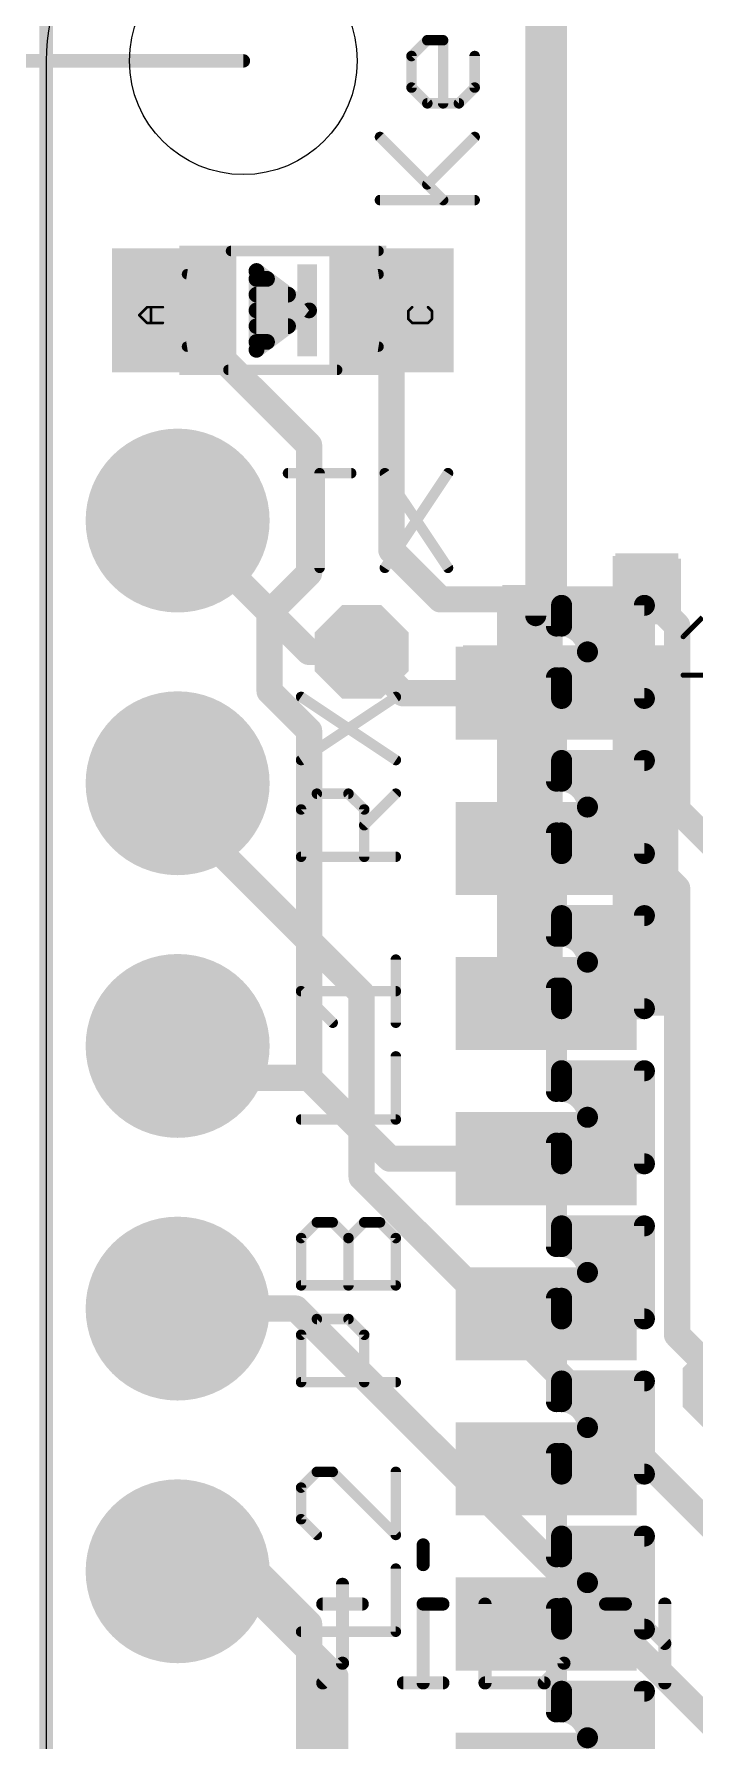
# Model space of a CAD drawing. Extents: x -8.4 to 31.7, y -7.2 to 47.3.
# Drawn here: x -0.12 to 6.27, y 21.22 to 37.72 of the extents above; entities that cross this region are included whole.
import ezdxf

# ---------------------------------------------------------------- set-up
doc = ezdxf.new("R2010")
doc.units = 0
for name, color, linetype in [('1', 12, 'CONTINUOUS'), ('16', 132, 'CONTINUOUS'), ('17', 110, 'CONTINUOUS'), ('18', 110, 'CONTINUOUS'), ('20', 53, 'CONTINUOUS'), ('21', 4, 'CONTINUOUS'), ('22', 6, 'CONTINUOUS'), ('51', 253, 'CONTINUOUS')]:
    doc.layers.add(name, color=color, linetype=linetype)

# ---------------------------------------------------------------- blocks, each defined once
blk = doc.blocks.new('RECT')
blk.add_solid([(-0.5, -0.5), (0.5, -0.5), (-0.5, 0.5), (0.5, 0.5)])
blk = doc.blocks.new('ROUNDP')
at = {"const_width": 0.5}
blk.add_lwpolyline([(0, -0.25, 1), (0, 0.25, 1), (0, -0.25)], format="xyb", dxfattribs=at)
blk = doc.blocks.new('OCTAGONV')
at = {"const_width": 0.5}
blk.add_lwpolyline([(-0.25, -0.1036), (-0.25, 0.1036), (-0.1036, 0.25), (0.1036, 0.25), (0.25, 0.1036), (0.25, -0.1036), (0.1036, -0.25), (-0.1036, -0.25), (-0.25, -0.1036), (-0.25, 0.1036)], dxfattribs=at)

msp = doc.modelspace()

# ---------------------------------------------------------------- linework, layer by layer
at = {"layer": '1', "const_width": 0.254}
for points in [[(1.236, 35.052), (2.54, 33.748)], [(3.336, 32.732), (3.336, 35.052)], [(2.54, 33.748), (2.54, 32.512)], [(3.81, 32.258), (3.336, 32.732)], [(2.54, 32.512), (2.159, 32.131)], [(5.842, 32.258), (3.81, 32.258)], [(6.096, 32.004), (5.842, 32.258)], [(2.159, 32.131), (2.159, 31.369)], [(6.096, 30.226), (6.096, 32.004)], [(3.048, 31.75), (3.448, 31.35)], [(2.159, 31.369), (2.54, 30.988)], [(4.83, 31.35), (3.448, 31.35)], [(2.54, 30.988), (2.54, 27.631)], [(6.604, 29.718), (6.096, 30.226)], [(4.83, 29.85), (5.71, 29.85)], [(5.71, 29.85), (6.096, 29.464)], [(6.096, 29.464), (6.096, 25.146)], [(1.27, 27.94), (1.579, 27.631)], [(1.579, 27.631), (2.54, 27.631)], [(2.54, 27.631), (3.321, 26.85)], [(3.321, 26.85), (4.83, 26.85)], [(6.096, 25.146), (6.604, 24.638)], [(1.27, 22.86), (2.032, 22.86)], [(2.032, 22.86), (2.54, 22.352)], [(2.54, 22.352), (2.54, 20.828)]]:
    msp.add_lwpolyline(points, dxfattribs=at)
at = {"layer": '1', "const_width": 0.127}
for points in [[(1.2809, 35.0969, 1), (1.1911, 35.0071)], [(3.3995, 35.052, 1), (3.2725, 35.052)], [(2.6035, 33.748, 1), (2.4765, 33.748)], [(2.4951, 33.7031, 1), (2.5849, 33.7929)], [(3.3809, 32.7769, 1), (3.2911, 32.6871)], [(3.2725, 32.732, 1), (3.3995, 32.732)], [(2.4765, 32.512, 1), (2.6035, 32.512)], [(2.5849, 32.4671, 1), (2.4951, 32.5569)], [(3.81, 32.3215, 1), (3.81, 32.1945)], [(3.7651, 32.2131, 1), (3.8549, 32.3029)], [(5.8869, 32.3029, 1), (5.7971, 32.2131)], [(5.842, 32.1945, 1), (5.842, 32.3215)], [(2.2225, 32.131, 1), (2.0955, 32.131)], [(2.1141, 32.1759, 1), (2.2039, 32.0861)], [(6.1595, 32.004, 1), (6.0325, 32.004)], [(6.0511, 31.9591, 1), (6.1409, 32.0489)], [(3.0929, 31.7949, 1), (3.0031, 31.7051)], [(2.2039, 31.4139, 1), (2.1141, 31.3241)], [(2.0955, 31.369, 1), (2.2225, 31.369)], [(3.448, 31.4135, 1), (3.448, 31.2865)], [(3.4031, 31.3051, 1), (3.4929, 31.3949)], [(4.83, 31.2865, 1), (4.83, 31.4135)], [(2.6035, 30.988, 1), (2.4765, 30.988)], [(2.4951, 30.9431, 1), (2.5849, 31.0329)], [(6.1409, 30.2709, 1), (6.0511, 30.1811)], [(6.0325, 30.226, 1), (6.1595, 30.226)], [(4.83, 29.9135, 1), (4.83, 29.7865)], [(5.7549, 29.8949, 1), (5.6651, 29.8051)], [(5.71, 29.7865, 1), (5.71, 29.9135)], [(6.1595, 29.464, 1), (6.0325, 29.464)], [(6.0511, 29.4191, 1), (6.1409, 29.5089)], [(1.3149, 27.9849, 1), (1.2251, 27.8951)], [(1.579, 27.6945, 1), (1.579, 27.5675)], [(1.5341, 27.5861, 1), (1.6239, 27.6759)], [(2.5849, 27.6759, 1), (2.4951, 27.5861)], [(2.54, 27.5675, 1), (2.54, 27.6945)], [(2.4765, 27.631, 1), (2.6035, 27.631)], [(3.321, 26.9135, 1), (3.321, 26.7865)], [(3.2761, 26.8051, 1), (3.3659, 26.8949)], [(4.83, 26.7865, 1), (4.83, 26.9135)], [(6.1409, 25.1909, 1), (6.0511, 25.1011)], [(6.0325, 25.146, 1), (6.1595, 25.146)], [(1.27, 22.9235, 1), (1.27, 22.7965)], [(2.0769, 22.9049, 1), (1.9871, 22.8151)], [(2.032, 22.7965, 1), (2.032, 22.9235)], [(2.6035, 22.352, 1), (2.4765, 22.352)], [(2.4951, 22.3071, 1), (2.5849, 22.3969)]]:
    msp.add_lwpolyline(points, format="xyb", dxfattribs=at)
at = {"layer": '16', "const_width": 0.254}
for points in [[(1.27, 33.02), (2.54, 31.75)], [(2.54, 31.75), (3.048, 31.75)], [(1.27, 30.226), (1.27, 30.48)], [(3.048, 28.448), (1.27, 30.226)], [(3.048, 26.67), (3.048, 28.448)], [(12.446, 17.272), (3.048, 26.67)], [(2.413, 25.4), (1.27, 25.4)], [(11.938, 15.875), (2.413, 25.4)], [(1.778, 22.86), (1.27, 22.86)], [(2.794, 21.844), (1.778, 22.86)], [(2.794, 18.288), (2.794, 21.844)]]:
    msp.add_lwpolyline(points, dxfattribs=at)
at = {"layer": '16', "const_width": 0.127}
for points in [[(1.3149, 33.0649, 1), (1.2251, 32.9751)], [(2.54, 31.8135, 1), (2.54, 31.6865)], [(2.4951, 31.7051, 1), (2.5849, 31.7949)], [(3.048, 31.6865, 1), (3.048, 31.8135)], [(1.3335, 30.48, 1), (1.2065, 30.48)], [(1.3149, 30.2709, 1), (1.2251, 30.1811)], [(1.2065, 30.226, 1), (1.3335, 30.226)], [(3.1115, 28.448, 1), (2.9845, 28.448)], [(3.0031, 28.4031, 1), (3.0929, 28.4929)], [(3.0929, 26.7149, 1), (3.0031, 26.6251)], [(2.9845, 26.67, 1), (3.1115, 26.67)], [(1.27, 25.4635, 1), (1.27, 25.3365)], [(2.4579, 25.4449, 1), (2.3681, 25.3551)], [(2.413, 25.3365, 1), (2.413, 25.4635)], [(1.27, 22.9235, 1), (1.27, 22.7965)], [(1.8229, 22.9049, 1), (1.7331, 22.8151)], [(1.778, 22.7965, 1), (1.778, 22.9235)], [(2.8575, 21.844, 1), (2.7305, 21.844)], [(2.7491, 21.7991, 1), (2.8389, 21.8889)]]:
    msp.add_lwpolyline(points, format="xyb", dxfattribs=at)
at = {"layer": '20'}
msp.add_line((0, 37.465), (0, 1.905), dxfattribs=at)
msp.add_circle((1.905, 37.465), 1.1, dxfattribs=at)
msp.add_arc((1.905, 37.465), 1.905, 90, 180, dxfattribs=at)
at = {"layer": '21'}
for points, const_width in [([(4.73, 32.1), (4.73, 39.4)], 0.2032), ([(3.5301, 37.5119), (3.6826, 37.6644)], 0.1016), ([(3.6826, 37.6644), (3.8351, 37.6644)], 0.1016), ([(3.8351, 37.6644), (3.8351, 37.0543)], 0.1016), ([(3.5301, 37.2068), (3.5301, 37.5119)], 0.1016), ([(4.1402, 37.5119), (4.1402, 37.2068)], 0.1016), ([(3.6826, 37.0543), (3.5301, 37.2068)], 0.1016), ([(4.1402, 37.2068), (3.9877, 37.0543)], 0.1016), ([(3.9877, 37.0543), (3.6826, 37.0543)], 0.1016), ([(3.8351, 36.1188), (3.225, 36.7289)], 0.1016), ([(3.6826, 36.2713), (4.1402, 36.7289)], 0.1016), ([(3.225, 36.1188), (4.1402, 36.1188)], 0.1016), ([(2.54, 35.052), (2.032, 35.433)], 0.1524), ([(2.032, 35.433), (2.032, 34.671)], 0.1524), ([(2.032, 35.3568), (2.1336, 35.3568)], 0.1524), ([(2.032, 35.2044), (2.3368, 35.2044)], 0.1524), ([(2.032, 34.671), (2.54, 35.052)], 0.1524), ([(2.032, 35.052), (2.54, 35.052)], 0.1524), ([(2.032, 34.8996), (2.3368, 34.8996)], 0.1524), ([(2.032, 34.7472), (2.1336, 34.7472)], 0.1524), ([(2.3368, 33.478), (2.9469, 33.478)], 0.1016), ([(2.6419, 32.5628), (2.6419, 33.478)], 0.1016), ([(3.2723, 33.478), (3.8824, 32.5628)], 0.1016), ([(3.8824, 33.478), (3.2723, 32.5628)], 0.1016), ([(2.463, 30.7043), (3.3782, 31.3144)], 0.1016), ([(2.463, 31.3144), (3.3782, 30.7043)], 0.1016), ([(2.463, 30.2264), (2.6156, 30.3789)], 0.1016), ([(2.6156, 30.3789), (2.9206, 30.3789)], 0.1016), ([(2.9206, 30.3789), (3.0731, 30.2264)], 0.1016), ([(3.0731, 30.0739), (3.3782, 30.3789)], 0.1016), ([(2.463, 29.7688), (2.463, 30.2264)], 0.1016), ([(3.0731, 30.2264), (3.0731, 29.7688)], 0.1016), ([(3.3782, 29.7688), (2.463, 29.7688)], 0.1016), ([(3.3782, 28.1643), (3.3782, 28.7744)], 0.1016), ([(2.7681, 28.1643), (2.463, 28.4694)], 0.1016), ([(2.463, 28.4694), (3.3782, 28.4694)], 0.1016), ([(3.3782, 27.2288), (3.3782, 27.8389)], 0.1016), ([(2.463, 27.2288), (3.3782, 27.2288)], 0.1016), ([(2.463, 26.0819), (2.6156, 26.2344)], 0.1016), ([(2.6156, 26.2344), (2.7681, 26.2344)], 0.1016), ([(2.7681, 26.2344), (2.9206, 26.0819)], 0.1016), ([(2.9206, 26.0819), (3.0731, 26.2344)], 0.1016), ([(3.0731, 26.2344), (3.2257, 26.2344)], 0.1016), ([(3.2257, 26.2344), (3.3782, 26.0819)], 0.1016), ([(2.463, 25.6243), (2.463, 26.0819)], 0.1016), ([(2.9206, 25.6243), (2.9206, 26.0819)], 0.1016), ([(3.3782, 26.0819), (3.3782, 25.6243)], 0.1016), ([(3.3782, 25.6243), (2.463, 25.6243)], 0.1016), ([(2.463, 25.1464), (2.6156, 25.2989)], 0.1016), ([(2.6156, 25.2989), (2.9206, 25.2989)], 0.1016), ([(2.9206, 25.2989), (3.0731, 25.1464)], 0.1016), ([(2.463, 24.6888), (2.463, 25.1464)], 0.1016), ([(3.0731, 25.1464), (3.0731, 24.6888)], 0.1016), ([(3.3782, 24.6888), (2.463, 24.6888)], 0.1016), ([(2.6156, 23.8214), (2.463, 23.6689)], 0.1016), ([(2.7681, 23.8214), (2.6156, 23.8214)], 0.1016), ([(3.3782, 23.2113), (2.7681, 23.8214)], 0.1016), ([(3.3782, 23.8214), (3.3782, 23.2113)], 0.1016), ([(2.463, 23.6689), (2.463, 23.3638)], 0.1016), ([(2.463, 23.3638), (2.6156, 23.2113)], 0.1016), ([(3.3782, 22.2758), (3.3782, 22.8859)], 0.1016), ([(2.463, 22.2758), (3.3782, 22.2758)], 0.1016)]:
    msp.add_lwpolyline(points, dxfattribs=dict(at, const_width=const_width))
for points, const_width in [([(3.6826, 37.6898, 1), (3.6826, 37.639)], 0.0508), ([(3.7006, 37.6465, 1), (3.6646, 37.6824)], 0.0508), ([(3.8605, 37.6644, 1), (3.8097, 37.6644)], 0.0508), ([(3.8351, 37.639, 1), (3.8351, 37.6898)], 0.0508), ([(3.5121, 37.5299, 1), (3.548, 37.4939)], 0.0508), ([(3.5555, 37.5119, 1), (3.5047, 37.5119)], 0.0508), ([(4.1656, 37.5119, 1), (4.1148, 37.5119)], 0.0508), ([(3.548, 37.2248, 1), (3.5121, 37.1889)], 0.0508), ([(3.5047, 37.2068, 1), (3.5555, 37.2068)], 0.0508), ([(4.1148, 37.2068, 1), (4.1656, 37.2068)], 0.0508), ([(4.1582, 37.1889, 1), (4.1222, 37.2248)], 0.0508), ([(3.6826, 37.0797, 1), (3.6826, 37.0289)], 0.0508), ([(3.6646, 37.0364, 1), (3.7006, 37.0723)], 0.0508), ([(3.8097, 37.0543, 1), (3.8605, 37.0543)], 0.0508), ([(3.9697, 37.0723, 1), (4.0056, 37.0364)], 0.0508), ([(3.9877, 37.0289, 1), (3.9877, 37.0797)], 0.0508), ([(3.243, 36.7469, 1), (3.2071, 36.711)], 0.0508), ([(4.1582, 36.711, 1), (4.1222, 36.7469)], 0.0508), ([(3.6646, 36.2893, 1), (3.7006, 36.2534)], 0.0508), ([(3.225, 36.1442, 1), (3.225, 36.0934)], 0.0508), ([(3.8172, 36.1008, 1), (3.8531, 36.1368)], 0.0508), ([(4.1402, 36.0934, 1), (4.1402, 36.1442)], 0.0508), ([(2.0549, 35.4635, 1), (2.0091, 35.4025)], 0.0762), ([(2.0701, 35.433, 1), (1.9939, 35.433)], 0.0762), ([(2.032, 35.3949, 1), (2.032, 35.3187)], 0.0762), ([(2.1336, 35.3187, 1), (2.1336, 35.3949)], 0.0762), ([(2.032, 35.2425, 1), (2.032, 35.1663)], 0.0762), ([(2.3368, 35.1663, 1), (2.3368, 35.2425)], 0.0762), ([(2.032, 35.0901, 1), (2.032, 35.0139)], 0.0762), ([(2.5629, 35.0215, 1), (2.5171, 35.0825)], 0.0762), ([(2.5171, 35.0215, 1), (2.5629, 35.0825)], 0.0762), ([(2.54, 35.0139, 1), (2.54, 35.0901)], 0.0762), ([(2.032, 34.9377, 1), (2.032, 34.8615)], 0.0762), ([(2.032, 34.7853, 1), (2.032, 34.7091)], 0.0762), ([(2.1336, 34.7091, 1), (2.1336, 34.7853)], 0.0762), ([(2.3368, 34.8615, 1), (2.3368, 34.9377)], 0.0762), ([(2.0091, 34.7015, 1), (2.0549, 34.6405)], 0.0762), ([(1.9939, 34.671, 1), (2.0701, 34.671)], 0.0762), ([(2.3368, 33.5034, 1), (2.3368, 33.4526)], 0.0508), ([(2.6673, 33.478, 1), (2.6165, 33.478)], 0.0508), ([(2.9469, 33.4526, 1), (2.9469, 33.5034)], 0.0508), ([(3.2935, 33.4921, 1), (3.2512, 33.4639)], 0.0508), ([(3.9036, 33.4639, 1), (3.8613, 33.4921)], 0.0508), ([(2.6165, 32.5628, 1), (2.6673, 32.5628)], 0.0508), ([(3.2512, 32.5769, 1), (3.2935, 32.5487)], 0.0508), ([(3.8613, 32.5487, 1), (3.9036, 32.5769)], 0.0508), ([(4.6792, 32.1, 1), (4.7808, 32.1)], 0.1016), ([(2.4771, 31.3356, 1), (2.4489, 31.2933)], 0.0508), ([(3.3923, 31.2933, 1), (3.3641, 31.3356)], 0.0508), ([(2.4489, 30.7255, 1), (2.4771, 30.6832)], 0.0508), ([(3.3641, 30.6832, 1), (3.3923, 30.7255)], 0.0508), ([(2.6156, 30.4043, 1), (2.6156, 30.3535)], 0.0508), ([(2.6335, 30.361, 1), (2.5976, 30.3969)], 0.0508), ([(2.9386, 30.3969, 1), (2.9026, 30.361)], 0.0508), ([(2.9206, 30.3535, 1), (2.9206, 30.4043)], 0.0508), ([(3.3962, 30.361, 1), (3.3602, 30.3969)], 0.0508), ([(2.4884, 30.2264, 1), (2.4376, 30.2264)], 0.0508), ([(2.4451, 30.2444, 1), (2.481, 30.2084)], 0.0508), ([(3.0985, 30.2264, 1), (3.0477, 30.2264)], 0.0508), ([(3.0552, 30.2084, 1), (3.0911, 30.2444)], 0.0508), ([(3.0552, 30.0918, 1), (3.0911, 30.0559)], 0.0508), ([(2.463, 29.7942, 1), (2.463, 29.7434)], 0.0508), ([(2.4376, 29.7688, 1), (2.4884, 29.7688)], 0.0508), ([(3.0477, 29.7688, 1), (3.0985, 29.7688)], 0.0508), ([(3.3782, 29.7434, 1), (3.3782, 29.7942)], 0.0508), ([(3.4036, 28.7744, 1), (3.3528, 28.7744)], 0.0508), ([(2.463, 28.4948, 1), (2.463, 28.444)], 0.0508), ([(2.481, 28.4873, 1), (2.4451, 28.4514)], 0.0508), ([(3.3782, 28.444, 1), (3.3782, 28.4948)], 0.0508), ([(2.7501, 28.1464, 1), (2.786, 28.1823)], 0.0508), ([(3.3528, 28.1643, 1), (3.4036, 28.1643)], 0.0508), ([(3.4036, 27.8389, 1), (3.3528, 27.8389)], 0.0508), ([(2.463, 27.2542, 1), (2.463, 27.2034)], 0.0508), ([(3.3528, 27.2288, 1), (3.4036, 27.2288)], 0.0508), ([(3.3782, 27.2034, 1), (3.3782, 27.2542)], 0.0508), ([(2.6156, 26.2598, 1), (2.6156, 26.209)], 0.0508), ([(2.6335, 26.2165, 1), (2.5976, 26.2524)], 0.0508), ([(2.786, 26.2524, 1), (2.7501, 26.2165)], 0.0508), ([(2.7681, 26.209, 1), (2.7681, 26.2598)], 0.0508), ([(3.0731, 26.2598, 1), (3.0731, 26.209)], 0.0508), ([(3.0911, 26.2165, 1), (3.0552, 26.2524)], 0.0508), ([(3.2436, 26.2524, 1), (3.2077, 26.2165)], 0.0508), ([(3.2257, 26.209, 1), (3.2257, 26.2598)], 0.0508), ([(2.4884, 26.0819, 1), (2.4376, 26.0819)], 0.0508), ([(2.4451, 26.0999, 1), (2.481, 26.0639)], 0.0508), ([(2.9026, 26.0999, 1), (2.9386, 26.0639)], 0.0508), ([(2.946, 26.0819, 1), (2.8952, 26.0819)], 0.0508), ([(2.9026, 26.0639, 1), (2.9386, 26.0999)], 0.0508), ([(3.4036, 26.0819, 1), (3.3528, 26.0819)], 0.0508), ([(3.3602, 26.0639, 1), (3.3962, 26.0999)], 0.0508), ([(2.463, 25.6497, 1), (2.463, 25.5989)], 0.0508), ([(2.4376, 25.6243, 1), (2.4884, 25.6243)], 0.0508), ([(2.8952, 25.6243, 1), (2.946, 25.6243)], 0.0508), ([(3.3528, 25.6243, 1), (3.4036, 25.6243)], 0.0508), ([(3.3782, 25.5989, 1), (3.3782, 25.6497)], 0.0508), ([(2.6156, 25.3243, 1), (2.6156, 25.2735)], 0.0508), ([(2.6335, 25.281, 1), (2.5976, 25.3169)], 0.0508), ([(2.9386, 25.3169, 1), (2.9026, 25.281)], 0.0508), ([(2.9206, 25.2735, 1), (2.9206, 25.3243)], 0.0508), ([(2.4884, 25.1464, 1), (2.4376, 25.1464)], 0.0508), ([(2.4451, 25.1644, 1), (2.481, 25.1284)], 0.0508), ([(3.0985, 25.1464, 1), (3.0477, 25.1464)], 0.0508), ([(3.0552, 25.1284, 1), (3.0911, 25.1644)], 0.0508), ([(2.463, 24.7142, 1), (2.463, 24.6634)], 0.0508), ([(2.4376, 24.6888, 1), (2.4884, 24.6888)], 0.0508), ([(3.0477, 24.6888, 1), (3.0985, 24.6888)], 0.0508), ([(3.3782, 24.6634, 1), (3.3782, 24.7142)], 0.0508), ([(2.6156, 23.8468, 1), (2.6156, 23.796)], 0.0508), ([(2.6335, 23.8035, 1), (2.5976, 23.8394)], 0.0508), ([(2.786, 23.8394, 1), (2.7501, 23.8035)], 0.0508), ([(2.7681, 23.796, 1), (2.7681, 23.8468)], 0.0508), ([(3.4036, 23.8214, 1), (3.3528, 23.8214)], 0.0508), ([(2.4884, 23.6689, 1), (2.4376, 23.6689)], 0.0508), ([(2.4451, 23.6869, 1), (2.481, 23.6509)], 0.0508), ([(2.4376, 23.3638, 1), (2.4884, 23.3638)], 0.0508), ([(2.481, 23.3818, 1), (2.4451, 23.3459)], 0.0508), ([(2.5976, 23.1934, 1), (2.6335, 23.2293)], 0.0508), ([(3.3528, 23.2113, 1), (3.4036, 23.2113)], 0.0508), ([(3.3602, 23.1934, 1), (3.3962, 23.2293)], 0.0508), ([(3.4036, 22.8859, 1), (3.3528, 22.8859)], 0.0508), ([(2.463, 22.3012, 1), (2.463, 22.2504)], 0.0508), ([(3.3528, 22.2758, 1), (3.4036, 22.2758)], 0.0508), ([(3.3782, 22.2504, 1), (3.3782, 22.3012)], 0.0508)]:
    msp.add_lwpolyline(points, format="xyb", dxfattribs=dict(at, const_width=const_width))
at = {"layer": '22', "const_width": 0.0635}
for points in [[(3.6744, 23.1151, 1), (3.6109, 23.1151)], [(3.6109, 22.9245, 1), (3.6744, 22.9245)], [(2.8948, 22.7338, 1), (2.8313, 22.7338)], [(2.6724, 22.5749, 1), (2.6724, 22.5114)], [(3.0537, 22.5114, 1), (3.0537, 22.5749)], [(3.6744, 22.5432, 1), (3.6109, 22.5432)], [(3.6427, 22.5749, 1), (3.6427, 22.5114)], [(3.8333, 22.5114, 1), (3.8333, 22.5749)], [(4.2718, 22.5432, 1), (4.2083, 22.5432)], [(5.0345, 22.5432, 1), (4.971, 22.5432)], [(5.4053, 22.5749, 1), (5.4053, 22.5114)], [(5.6184, 22.5656, 1), (5.5735, 22.5207)], [(5.5959, 22.5114, 1), (5.5959, 22.5749)], [(6.009, 22.5432, 1), (5.9455, 22.5432)], [(5.9548, 22.1394, 1), (5.9997, 22.1843)], [(2.8313, 21.9712, 1), (2.8948, 21.9712)], [(2.8855, 21.9487, 1), (2.8406, 21.9936)], [(4.971, 21.9712, 1), (5.0345, 21.9712)], [(5.0252, 21.9487, 1), (4.9803, 21.9936)], [(2.65, 21.803, 1), (2.6949, 21.758)], [(3.452, 21.8122, 1), (3.452, 21.7488)], [(3.6109, 21.7805, 1), (3.6744, 21.7805)], [(3.8333, 21.7488, 1), (3.8333, 21.8122)], [(4.2401, 21.8122, 1), (4.2401, 21.7488)], [(4.2083, 21.7805, 1), (4.2718, 21.7805)], [(4.7896, 21.803, 1), (4.8345, 21.758)], [(4.8121, 21.7488, 1), (4.8121, 21.8122)], [(5.9455, 21.7805, 1), (6.009, 21.7805)]]:
    msp.add_lwpolyline(points, format="xyb", dxfattribs=at)
at = {"layer": '22', "const_width": 0.127}
for points in [[(3.6427, 23.1151), (3.6427, 22.9245)], [(2.8631, 22.7338), (2.8631, 21.9712)], [(3.0537, 22.5432), (2.6724, 22.5432)], [(3.8333, 22.5432), (3.6427, 22.5432)], [(3.6427, 22.5432), (3.6427, 21.7805)], [(4.2401, 21.7805), (4.2401, 22.5432)], [(5.0027, 22.5432), (5.0027, 21.9712)], [(5.5959, 22.5432), (5.4053, 22.5432)], [(5.9772, 22.1618), (5.5959, 22.5432)], [(5.9772, 21.7805), (5.9772, 22.5432)], [(2.8631, 21.9712), (2.6724, 21.7805)], [(5.0027, 21.9712), (4.8121, 21.7805)], [(3.8333, 21.7805), (3.452, 21.7805)], [(4.8121, 21.7805), (4.2401, 21.7805)]]:
    msp.add_lwpolyline(points, dxfattribs=at)
at = {"layer": '51'}
for points, const_width in [([(0, 1.905), (0, 44.749)], 0.13), ([(4.93, 32), (4.93, 38.85)], 0.2032), ([(1.905, 37.465), (-5.887, 37.465)], 0.13), ([(1.786, 35.627), (3.211, 35.627)], 0.1016), ([(0.8985, 35.0071), (0.9748, 35.0834)], 0.0254), ([(0.9748, 34.9308), (0.8985, 35.0071)], 0.0254), ([(0.9748, 35.0834), (1.1273, 35.0834)], 0.0254), ([(1.0129, 34.9308), (1.0129, 35.0834)], 0.0254), ([(3.5366, 35.0834), (3.4985, 35.0452)], 0.0254), ([(3.4985, 35.0452), (3.4985, 34.969)], 0.0254), ([(3.7273, 35.0452), (3.6892, 35.0834)], 0.0254), ([(3.7273, 34.969), (3.7273, 35.0452)], 0.0254), ([(1.1273, 34.9308), (0.9748, 34.9308)], 0.0254), ([(3.4985, 34.969), (3.5366, 34.9308)], 0.0254), ([(3.5366, 34.9308), (3.6892, 34.9308)], 0.0254), ([(3.6892, 34.9308), (3.7273, 34.969)], 0.0254), ([(2.811, 34.477), (1.761, 34.477)], 0.1016), ([(5.78, 32.2), (4.98, 32.2)], 0.2032), ([(4.98, 32.2), (4.98, 32)], 0.2032), ([(5.78, 31.3), (5.78, 32.2)], 0.2032), ([(6.1554, 31.8983), (6.3418, 32.0847)], 0.0508), ([(4.93, 31.5), (4.93, 30.5)], 0.2032), ([(4.98, 31.5), (4.98, 31.3)], 0.2032), ([(6.1554, 31.5254), (6.5282, 31.5254)], 0.0508), ([(4.98, 31.3), (5.78, 31.3)], 0.2032), ([(5.78, 30.7), (4.98, 30.7)], 0.2032), ([(4.98, 30.7), (4.98, 30.5)], 0.2032), ([(5.78, 29.8), (5.78, 30.7)], 0.2032), ([(4.93, 30), (4.93, 29)], 0.2032), ([(4.98, 30), (4.98, 29.8)], 0.2032), ([(4.98, 29.8), (5.78, 29.8)], 0.2032), ([(5.78, 29.2), (4.98, 29.2)], 0.2032), ([(4.98, 29.2), (4.98, 29)], 0.2032), ([(5.78, 28.3), (5.78, 29.2)], 0.2032), ([(4.93, 28.5), (4.93, 27.5)], 0.2032), ([(4.98, 28.5), (4.98, 28.3)], 0.2032), ([(4.98, 28.3), (5.78, 28.3)], 0.2032), ([(5.78, 27.7), (4.98, 27.7)], 0.2032), ([(4.98, 27.7), (4.98, 27.5)], 0.2032), ([(5.78, 26.8), (5.78, 27.7)], 0.2032), ([(4.93, 27), (4.93, 26)], 0.2032), ([(4.98, 27), (4.98, 26.8)], 0.2032), ([(4.98, 26.8), (5.78, 26.8)], 0.2032), ([(5.78, 26.2), (4.98, 26.2)], 0.2032), ([(4.98, 26.2), (4.98, 26)], 0.2032), ([(5.78, 25.3), (5.78, 26.2)], 0.2032), ([(4.93, 25.5), (4.93, 24.5)], 0.2032), ([(4.98, 25.5), (4.98, 25.3)], 0.2032), ([(4.98, 25.3), (5.78, 25.3)], 0.2032), ([(5.78, 24.7), (4.98, 24.7)], 0.2032), ([(4.98, 24.7), (4.98, 24.5)], 0.2032), ([(5.78, 23.8), (5.78, 24.7)], 0.2032), ([(4.93, 24), (4.93, 23)], 0.2032), ([(4.98, 24), (4.98, 23.8)], 0.2032), ([(4.98, 23.8), (5.78, 23.8)], 0.2032), ([(5.78, 23.2), (4.98, 23.2)], 0.2032), ([(4.98, 23.2), (4.98, 23)], 0.2032), ([(5.78, 22.3), (5.78, 23.2)], 0.2032), ([(4.93, 22.5), (4.93, 21.5)], 0.2032), ([(4.98, 22.5), (4.98, 22.3)], 0.2032), ([(4.98, 22.3), (5.78, 22.3)], 0.2032), ([(5.78, 21.7), (4.98, 21.7)], 0.2032), ([(4.98, 21.7), (4.98, 21.5)], 0.2032), ([(5.78, 20.8), (5.78, 21.7)], 0.2032)]:
    msp.add_lwpolyline(points, dxfattribs=dict(at, const_width=const_width))
for points, const_width in [([(1.905, 37.4325, 1), (1.905, 37.4975)], 0.065), ([(1.786, 35.6524, 1), (1.786, 35.6016)], 0.0508), ([(3.211, 35.6016, 1), (3.211, 35.6524)], 0.0508), ([(3.136, 35.399, 1), (3.136, 35.605, 1), (3.136, 35.399)], 0.0762), ([(1.361, 34.702, 0.8571), (1.361, 35.402)], 0.1016), ([(1.3649, 35.4271, 1), (1.3571, 35.3769)], 0.0508), ([(3.211, 35.402, 0.8571), (3.211, 34.702)], 0.1016), ([(3.2149, 35.3769, 1), (3.2071, 35.4271)], 0.0508), ([(0.903, 35.0116, 1), (0.894, 35.0026)], 0.0127), ([(0.894, 35.0116, 1), (0.903, 35.0026)], 0.0127), ([(0.9748, 35.0897, 1), (0.9748, 35.077)], 0.0127), ([(0.9793, 35.0789, 1), (0.9703, 35.0878)], 0.0127), ([(1.0193, 35.0834, 1), (1.0066, 35.0834)], 0.0127), ([(1.1273, 35.077, 1), (1.1273, 35.0897)], 0.0127), ([(3.5049, 35.0452, 1), (3.4922, 35.0452)], 0.0127), ([(3.494, 35.0497, 1), (3.503, 35.0407)], 0.0127), ([(3.5411, 35.0789, 1), (3.5321, 35.0878)], 0.0127), ([(3.6937, 35.0878, 1), (3.6847, 35.0789)], 0.0127), ([(3.7336, 35.0452, 1), (3.721, 35.0452)], 0.0127), ([(3.7228, 35.0407, 1), (3.7318, 35.0497)], 0.0127), ([(0.9748, 34.9372, 1), (0.9748, 34.9245)], 0.0127), ([(0.9703, 34.9263, 1), (0.9793, 34.9353)], 0.0127), ([(1.0066, 34.9308, 1), (1.0193, 34.9308)], 0.0127), ([(1.1273, 34.9245, 1), (1.1273, 34.9372)], 0.0127), ([(3.503, 34.9734, 1), (3.494, 34.9645)], 0.0127), ([(3.4922, 34.969, 1), (3.5049, 34.969)], 0.0127), ([(3.5366, 34.9372, 1), (3.5366, 34.9245)], 0.0127), ([(3.5321, 34.9263, 1), (3.5411, 34.9353)], 0.0127), ([(3.6847, 34.9353, 1), (3.6937, 34.9263)], 0.0127), ([(3.6892, 34.9245, 1), (3.6892, 34.9372)], 0.0127), ([(3.721, 34.969, 1), (3.7336, 34.969)], 0.0127), ([(3.7318, 34.9645, 1), (3.7228, 34.9734)], 0.0127), ([(1.3571, 34.7271, 1), (1.3649, 34.6769)], 0.0508), ([(3.2071, 34.6769, 1), (3.2149, 34.7271)], 0.0508), ([(1.761, 34.5024, 1), (1.761, 34.4516)], 0.0508), ([(2.811, 34.4516, 1), (2.811, 34.5024)], 0.0508), ([(4.98, 32.2508, 1), (4.98, 32.1492)], 0.1016), ([(5.0308, 32.2, 1), (4.9292, 32.2)], 0.1016), ([(5.8308, 32.2, 1), (5.7292, 32.2)], 0.1016), ([(5.78, 32.1492, 1), (5.78, 32.2508)], 0.1016), ([(4.8792, 32, 1), (4.9808, 32)], 0.1016), ([(5.23, 31.75, 0.4142), (4.98, 32)], 0.2032), ([(4.98, 32.0508, 1), (4.98, 31.9492)], 0.1016), ([(4.9292, 32, 1), (5.0308, 32)], 0.1016), ([(4.98, 31.5, 0.4142), (5.23, 31.75)], 0.2032), ([(5.2808, 31.75, 1), (5.1792, 31.75)], 0.1016), ([(6.1464, 31.9072, 1), (6.1644, 31.8893)], 0.0254), ([(5.1792, 31.75, 1), (5.2808, 31.75)], 0.1016), ([(4.9808, 31.5, 1), (4.8792, 31.5)], 0.1016), ([(4.98, 31.5508, 1), (4.98, 31.4492)], 0.1016), ([(5.0308, 31.5, 1), (4.9292, 31.5)], 0.1016), ([(6.1554, 31.5381, 1), (6.1554, 31.5127)], 0.0254), ([(4.98, 31.3508, 1), (4.98, 31.2492)], 0.1016), ([(5.78, 31.2492, 1), (5.78, 31.3508)], 0.1016), ([(4.9292, 31.3, 1), (5.0308, 31.3)], 0.1016), ([(5.7292, 31.3, 1), (5.8308, 31.3)], 0.1016), ([(4.98, 30.7508, 1), (4.98, 30.6492)], 0.1016), ([(5.0308, 30.7, 1), (4.9292, 30.7)], 0.1016), ([(5.8308, 30.7, 1), (5.7292, 30.7)], 0.1016), ([(5.78, 30.6492, 1), (5.78, 30.7508)], 0.1016), ([(4.8792, 30.5, 1), (4.9808, 30.5)], 0.1016), ([(5.23, 30.25, 0.4142), (4.98, 30.5)], 0.2032), ([(4.98, 30.5508, 1), (4.98, 30.4492)], 0.1016), ([(4.9292, 30.5, 1), (5.0308, 30.5)], 0.1016), ([(4.98, 30, 0.4142), (5.23, 30.25)], 0.2032), ([(5.2808, 30.25, 1), (5.1792, 30.25)], 0.1016), ([(5.1792, 30.25, 1), (5.2808, 30.25)], 0.1016), ([(4.9808, 30, 1), (4.8792, 30)], 0.1016), ([(4.98, 30.0508, 1), (4.98, 29.9492)], 0.1016), ([(5.0308, 30, 1), (4.9292, 30)], 0.1016), ([(4.98, 29.8508, 1), (4.98, 29.7492)], 0.1016), ([(5.78, 29.7492, 1), (5.78, 29.8508)], 0.1016), ([(4.9292, 29.8, 1), (5.0308, 29.8)], 0.1016), ([(5.7292, 29.8, 1), (5.8308, 29.8)], 0.1016), ([(4.98, 29.2508, 1), (4.98, 29.1492)], 0.1016), ([(5.0308, 29.2, 1), (4.9292, 29.2)], 0.1016), ([(5.8308, 29.2, 1), (5.7292, 29.2)], 0.1016), ([(5.78, 29.1492, 1), (5.78, 29.2508)], 0.1016), ([(4.8792, 29, 1), (4.9808, 29)], 0.1016), ([(5.23, 28.75, 0.4142), (4.98, 29)], 0.2032), ([(4.98, 29.0508, 1), (4.98, 28.9492)], 0.1016), ([(4.9292, 29, 1), (5.0308, 29)], 0.1016), ([(4.98, 28.5, 0.4142), (5.23, 28.75)], 0.2032), ([(5.2808, 28.75, 1), (5.1792, 28.75)], 0.1016), ([(5.1792, 28.75, 1), (5.2808, 28.75)], 0.1016), ([(4.9808, 28.5, 1), (4.8792, 28.5)], 0.1016), ([(4.98, 28.5508, 1), (4.98, 28.4492)], 0.1016), ([(5.0308, 28.5, 1), (4.9292, 28.5)], 0.1016), ([(4.98, 28.3508, 1), (4.98, 28.2492)], 0.1016), ([(5.78, 28.2492, 1), (5.78, 28.3508)], 0.1016), ([(4.9292, 28.3, 1), (5.0308, 28.3)], 0.1016), ([(5.7292, 28.3, 1), (5.8308, 28.3)], 0.1016), ([(4.98, 27.7508, 1), (4.98, 27.6492)], 0.1016), ([(5.0308, 27.7, 1), (4.9292, 27.7)], 0.1016), ([(5.8308, 27.7, 1), (5.7292, 27.7)], 0.1016), ([(5.78, 27.6492, 1), (5.78, 27.7508)], 0.1016), ([(5.23, 27.25, 0.4142), (4.98, 27.5)], 0.2032), ([(4.98, 27.5508, 1), (4.98, 27.4492)], 0.1016), ([(4.8792, 27.5, 1), (4.9808, 27.5)], 0.1016), ([(4.9292, 27.5, 1), (5.0308, 27.5)], 0.1016), ([(4.98, 27, 0.4142), (5.23, 27.25)], 0.2032), ([(5.2808, 27.25, 1), (5.1792, 27.25)], 0.1016), ([(5.1792, 27.25, 1), (5.2808, 27.25)], 0.1016), ([(4.9808, 27, 1), (4.8792, 27)], 0.1016), ([(4.98, 27.0508, 1), (4.98, 26.9492)], 0.1016), ([(5.0308, 27, 1), (4.9292, 27)], 0.1016), ([(4.98, 26.8508, 1), (4.98, 26.7492)], 0.1016), ([(5.78, 26.7492, 1), (5.78, 26.8508)], 0.1016), ([(4.9292, 26.8, 1), (5.0308, 26.8)], 0.1016), ([(5.7292, 26.8, 1), (5.8308, 26.8)], 0.1016), ([(4.98, 26.2508, 1), (4.98, 26.1492)], 0.1016), ([(5.0308, 26.2, 1), (4.9292, 26.2)], 0.1016), ([(5.8308, 26.2, 1), (5.7292, 26.2)], 0.1016), ([(5.78, 26.1492, 1), (5.78, 26.2508)], 0.1016), ([(5.23, 25.75, 0.4142), (4.98, 26)], 0.2032), ([(4.98, 26.0508, 1), (4.98, 25.9492)], 0.1016), ([(4.8792, 26, 1), (4.9808, 26)], 0.1016), ([(4.9292, 26, 1), (5.0308, 26)], 0.1016), ([(4.98, 25.5, 0.4142), (5.23, 25.75)], 0.2032), ([(5.2808, 25.75, 1), (5.1792, 25.75)], 0.1016), ([(5.1792, 25.75, 1), (5.2808, 25.75)], 0.1016), ([(4.9808, 25.5, 1), (4.8792, 25.5)], 0.1016), ([(4.98, 25.5508, 1), (4.98, 25.4492)], 0.1016), ([(5.0308, 25.5, 1), (4.9292, 25.5)], 0.1016), ([(4.98, 25.3508, 1), (4.98, 25.2492)], 0.1016), ([(4.9292, 25.3, 1), (5.0308, 25.3)], 0.1016), ([(5.7292, 25.3, 1), (5.8308, 25.3)], 0.1016), ([(5.78, 25.2492, 1), (5.78, 25.3508)], 0.1016), ([(4.98, 24.7508, 1), (4.98, 24.6492)], 0.1016), ([(5.0308, 24.7, 1), (4.9292, 24.7)], 0.1016), ([(5.8308, 24.7, 1), (5.7292, 24.7)], 0.1016), ([(5.78, 24.6492, 1), (5.78, 24.7508)], 0.1016), ([(5.23, 24.25, 0.4142), (4.98, 24.5)], 0.2032), ([(4.98, 24.5508, 1), (4.98, 24.4492)], 0.1016), ([(4.8792, 24.5, 1), (4.9808, 24.5)], 0.1016), ([(4.9292, 24.5, 1), (5.0308, 24.5)], 0.1016), ([(4.98, 24, 0.4142), (5.23, 24.25)], 0.2032), ([(5.2808, 24.25, 1), (5.1792, 24.25)], 0.1016), ([(5.1792, 24.25, 1), (5.2808, 24.25)], 0.1016), ([(4.9808, 24, 1), (4.8792, 24)], 0.1016), ([(4.98, 24.0508, 1), (4.98, 23.9492)], 0.1016), ([(5.0308, 24, 1), (4.9292, 24)], 0.1016), ([(4.98, 23.8508, 1), (4.98, 23.7492)], 0.1016), ([(4.9292, 23.8, 1), (5.0308, 23.8)], 0.1016), ([(5.7292, 23.8, 1), (5.8308, 23.8)], 0.1016), ([(5.78, 23.7492, 1), (5.78, 23.8508)], 0.1016), ([(4.98, 23.2508, 1), (4.98, 23.1492)], 0.1016), ([(5.0308, 23.2, 1), (4.9292, 23.2)], 0.1016), ([(5.8308, 23.2, 1), (5.7292, 23.2)], 0.1016), ([(5.78, 23.1492, 1), (5.78, 23.2508)], 0.1016), ([(4.8792, 23, 1), (4.9808, 23)], 0.1016), ([(5.23, 22.75, 0.4142), (4.98, 23)], 0.2032), ([(4.98, 23.0508, 1), (4.98, 22.9492)], 0.1016), ([(4.9292, 23, 1), (5.0308, 23)], 0.1016), ([(4.98, 22.5, 0.4142), (5.23, 22.75)], 0.2032), ([(5.2808, 22.75, 1), (5.1792, 22.75)], 0.1016), ([(5.1792, 22.75, 1), (5.2808, 22.75)], 0.1016), ([(4.9808, 22.5, 1), (4.8792, 22.5)], 0.1016), ([(4.98, 22.5508, 1), (4.98, 22.4492)], 0.1016), ([(5.0308, 22.5, 1), (4.9292, 22.5)], 0.1016), ([(4.98, 22.3508, 1), (4.98, 22.2492)], 0.1016), ([(4.9292, 22.3, 1), (5.0308, 22.3)], 0.1016), ([(5.7292, 22.3, 1), (5.8308, 22.3)], 0.1016), ([(5.78, 22.2492, 1), (5.78, 22.3508)], 0.1016), ([(4.98, 21.7508, 1), (4.98, 21.6492)], 0.1016), ([(5.0308, 21.7, 1), (4.9292, 21.7)], 0.1016), ([(5.8308, 21.7, 1), (5.7292, 21.7)], 0.1016), ([(5.78, 21.6492, 1), (5.78, 21.7508)], 0.1016), ([(4.8792, 21.5, 1), (4.9808, 21.5)], 0.1016), ([(5.23, 21.25, 0.4142), (4.98, 21.5)], 0.2032), ([(4.98, 21.5508, 1), (4.98, 21.4492)], 0.1016), ([(4.9292, 21.5, 1), (5.0308, 21.5)], 0.1016), ([(4.98, 21, 0.4142), (5.23, 21.25)], 0.2032), ([(5.2808, 21.25, 1), (5.1792, 21.25)], 0.1016), ([(5.1792, 21.25, 1), (5.2808, 21.25)], 0.1016)]:
    msp.add_lwpolyline(points, format="xyb", dxfattribs=dict(at, const_width=const_width))

# ---------------------------------------------------------------- block references
at = {"layer": '1', "xscale": 1.2, "yscale": 1.2, "rotation": 270}
for p in [(1.236, 35.052), (3.336, 35.052)]:
    msp.add_blockref('RECT', p, dxfattribs=at)
at = {"layer": '1', "xscale": 1.75, "yscale": 0.9}
for p in [(4.83, 31.35), (4.83, 29.85), (4.83, 28.35), (4.83, 26.85), (4.83, 25.35), (4.83, 23.85), (4.83, 22.35), (4.83, 20.85)]:
    msp.add_blockref('RECT', p, dxfattribs=at)
at = {"layer": '17', "xscale": 1.778, "yscale": 1.778}
for p in [(1.27, 33.02), (1.27, 33.02), (1.27, 30.48), (1.27, 30.48), (1.27, 27.94), (1.27, 27.94), (1.27, 25.4), (1.27, 25.4), (1.27, 22.86), (1.27, 22.86)]:
    msp.add_blockref('ROUNDP', p, dxfattribs=at)
at = {"layer": '18', "xscale": 0.9064, "yscale": 0.9064}
for p in [(3.048, 31.75), (3.048, 31.75), (6.604, 24.638), (6.604, 24.638)]:
    msp.add_blockref('OCTAGONV', p, dxfattribs=at)
at = {"layer": '21', "xscale": 0.889, "yscale": 0.1905, "rotation": 270}
msp.add_blockref('RECT', (2.5217, 35.052), dxfattribs=at)
at = {"layer": '22', "yscale": 0.0254, "rotation": 180}
for p, xscale in [((5.7912, 32.6644), 0.635), ((5.8039, 32.6898), 0.6096), ((5.8039, 32.639), 0.6604), ((5.8039, 32.6136), 0.6604), ((5.8039, 32.5882), 0.6604), ((5.8039, 32.5628), 0.6604), ((5.8039, 32.5374), 0.6604), ((5.8039, 32.512), 0.6604), ((4.6736, 32.3342), 0.635), ((4.6863, 32.3596), 0.6096), ((4.6736, 32.385), 0.5334), ((5.8039, 32.4866), 0.6604), ((5.8039, 32.4612), 0.6604), ((5.8039, 32.4358), 0.6604), ((5.8039, 32.4104), 0.6604), ((5.8039, 32.385), 0.6604), ((5.8039, 32.3596), 0.6604), ((5.8039, 32.3342), 0.6604), ((4.6736, 32.3088), 0.635), ((4.6736, 32.2834), 0.635), ((4.6736, 32.258), 0.635), ((4.6736, 32.2326), 0.635), ((4.6736, 32.2072), 0.635), ((4.6736, 32.1818), 0.635), ((5.8039, 32.3088), 0.6604), ((5.8039, 32.2834), 0.6604), ((5.8039, 32.258), 0.6604), ((5.8039, 32.2326), 0.6604), ((5.8039, 32.2072), 0.6604), ((5.8039, 32.1818), 0.6604), ((4.6736, 32.1564), 0.635), ((4.6736, 32.131), 0.635), ((4.6736, 32.1056), 0.635), ((4.6736, 32.0802), 0.635), ((4.6736, 32.0548), 0.635), ((4.6736, 32.0294), 0.635), ((4.6736, 32.004), 0.635), ((5.8039, 32.1564), 0.6604), ((5.8039, 32.131), 0.6604), ((5.8039, 32.1056), 0.6604), ((5.8039, 32.0802), 0.6604), ((5.7912, 32.0548), 0.635), ((5.7912, 32.0294), 0.635), ((4.6736, 31.9786), 0.635), ((4.6736, 31.9532), 0.635), ((4.6736, 31.9278), 0.635), ((4.6736, 31.9024), 0.635), ((4.6736, 31.877), 0.635), ((4.6736, 31.8516), 0.635), ((4.6101, 31.75), 1.2192), ((4.6101, 31.7246), 1.2192), ((4.6101, 31.6992), 1.2192), ((4.6101, 31.6738), 1.2192), ((4.6101, 31.8008), 1.1684), ((4.6228, 31.7754), 1.1938), ((4.6736, 31.8262), 0.635), ((5.7912, 31.7754), 0.635), ((5.7912, 31.75), 0.635), ((5.7912, 31.7246), 0.635), ((5.7912, 31.6992), 0.635), ((5.7912, 31.6738), 0.635), ((5.7912, 31.8008), 0.5842), ((4.6101, 31.6484), 1.2192), ((4.6101, 31.623), 1.2192), ((4.6101, 31.5976), 1.2192), ((4.6101, 31.5722), 1.2192), ((4.6101, 31.5468), 1.2192), ((4.6101, 31.5214), 1.2192), ((5.7912, 31.6484), 0.635), ((5.7912, 31.623), 0.635), ((5.7912, 31.5976), 0.635), ((5.7912, 31.5722), 0.635), ((5.7912, 31.5468), 0.635), ((5.7912, 31.5214), 0.635), ((4.6101, 31.496), 1.2192), ((4.6101, 31.4706), 1.2192), ((4.6101, 31.4452), 1.2192), ((4.6101, 31.4198), 1.2192), ((4.6101, 31.3944), 1.2192), ((4.6101, 31.369), 1.2192), ((4.6101, 31.3436), 1.2192), ((5.7912, 31.496), 0.635), ((5.7912, 31.4706), 0.635), ((5.7912, 31.4452), 0.635), ((5.7912, 31.4198), 0.635), ((5.7912, 31.3944), 0.635), ((5.7912, 31.369), 0.635), ((5.7912, 31.3436), 0.635), ((4.6101, 31.3182), 1.2192), ((4.6101, 31.2928), 1.2192), ((4.6228, 31.2674), 1.1938), ((4.6228, 31.242), 1.1938), ((4.6736, 31.2166), 0.635), ((4.6736, 31.1912), 0.635), ((5.7912, 31.3182), 0.635), ((5.7912, 31.2928), 0.635), ((5.7912, 31.2674), 0.635), ((5.7912, 31.242), 0.635), ((5.7912, 31.2166), 0.635), ((5.7912, 31.1912), 0.635), ((4.6736, 31.1658), 0.635), ((4.6736, 31.1404), 0.635), ((4.6736, 31.115), 0.635), ((4.6736, 31.0896), 0.635), ((4.6736, 31.0642), 0.635), ((4.6736, 31.0388), 0.635), ((5.7912, 31.1658), 0.635), ((5.7912, 31.1404), 0.635), ((5.7912, 31.115), 0.635), ((5.7912, 31.0896), 0.635), ((5.7912, 31.0642), 0.635), ((5.7912, 31.0388), 0.635), ((4.6736, 31.0134), 0.635), ((4.6736, 30.988), 0.635), ((4.6736, 30.9626), 0.635), ((4.6736, 30.9372), 0.635), ((4.6736, 30.9118), 0.635), ((4.6736, 30.8864), 0.635), ((4.6736, 30.861), 0.635), ((5.7912, 31.0134), 0.635), ((5.7912, 30.988), 0.635), ((5.7912, 30.9626), 0.635), ((5.7912, 30.9372), 0.635), ((5.7912, 30.9118), 0.635), ((5.7912, 30.8864), 0.635), ((5.7912, 30.861), 0.635), ((4.6736, 30.8356), 0.635), ((4.6736, 30.8102), 0.635), ((4.6736, 30.7848), 0.635), ((4.6736, 30.7594), 0.635), ((4.6736, 30.734), 0.635), ((4.6736, 30.7086), 0.635), ((5.7912, 30.8356), 0.635), ((5.7912, 30.8102), 0.635), ((5.7912, 30.7848), 0.635), ((5.7912, 30.7594), 0.635), ((5.7912, 30.734), 0.635), ((5.7912, 30.7086), 0.635), ((4.6736, 30.6832), 0.635), ((4.6736, 30.6578), 0.635), ((4.6736, 30.6324), 0.635), ((4.6736, 30.607), 0.635), ((4.6736, 30.5816), 0.635), ((4.6736, 30.5562), 0.635), ((4.6736, 30.5308), 0.635), ((5.7912, 30.6832), 0.635), ((5.7912, 30.6578), 0.635), ((5.7912, 30.6324), 0.635), ((5.7912, 30.607), 0.635), ((5.7912, 30.5816), 0.635), ((5.7912, 30.5562), 0.635), ((5.7912, 30.5308), 0.635), ((4.6736, 30.5054), 0.635), ((4.6736, 30.48), 0.635), ((4.6736, 30.4546), 0.635), ((4.6736, 30.4292), 0.635), ((4.6736, 30.4038), 0.635), ((4.6736, 30.3784), 0.635), ((5.7912, 30.5054), 0.635), ((5.7912, 30.48), 0.635), ((5.7912, 30.4546), 0.635), ((5.7912, 30.4292), 0.635), ((5.7912, 30.4038), 0.635), ((5.7912, 30.3784), 0.635), ((4.6736, 30.353), 0.635), ((4.6736, 30.3276), 0.635), ((4.6736, 30.3022), 0.635), ((4.6736, 30.2768), 0.635), ((4.6736, 30.2514), 0.635), ((4.6736, 30.226), 0.635), ((4.6736, 30.2006), 0.635), ((5.7912, 30.353), 0.635), ((5.7912, 30.3276), 0.635), ((5.7912, 30.3022), 0.635), ((5.7912, 30.2768), 0.635), ((5.7912, 30.2514), 0.635), ((5.7912, 30.226), 0.635), ((5.7912, 30.2006), 0.635), ((4.6736, 30.1752), 0.635), ((4.6736, 30.1498), 0.635), ((4.6736, 30.1244), 0.635), ((4.6736, 30.099), 0.635), ((4.6736, 30.0736), 0.635), ((4.6736, 30.0482), 0.635), ((5.7912, 30.1752), 0.635), ((5.7912, 30.1498), 0.635), ((5.7912, 30.1244), 0.635), ((5.7912, 30.099), 0.635), ((5.7912, 30.0736), 0.635), ((5.7912, 30.0482), 0.635), ((4.6736, 30.0228), 0.635), ((4.6736, 29.9974), 0.635), ((4.6736, 29.972), 0.635), ((4.6736, 29.9466), 0.635), ((4.6736, 29.9212), 0.635), ((4.6736, 29.8958), 0.635), ((4.6736, 29.8704), 0.635), ((5.7912, 30.0228), 0.635), ((5.7912, 29.9974), 0.635), ((5.7912, 29.972), 0.635), ((5.7912, 29.9466), 0.635), ((5.7912, 29.9212), 0.635), ((5.7912, 29.8958), 0.635), ((5.7912, 29.8704), 0.635), ((4.6736, 29.845), 0.635), ((4.6736, 29.8196), 0.635), ((4.6736, 29.7942), 0.635), ((4.6736, 29.7688), 0.635), ((4.6736, 29.7434), 0.635), ((4.6736, 29.718), 0.635), ((5.7912, 29.845), 0.635), ((5.7912, 29.8196), 0.635), ((5.7912, 29.7942), 0.635), ((5.7912, 29.7688), 0.635), ((5.7912, 29.7434), 0.635), ((5.7912, 29.718), 0.635), ((4.6736, 29.6926), 0.635), ((4.6736, 29.6672), 0.635), ((4.6736, 29.6418), 0.635), ((4.6736, 29.6164), 0.635), ((4.6736, 29.591), 0.635), ((4.6736, 29.5656), 0.635), ((4.6736, 29.5402), 0.635), ((5.7912, 29.6926), 0.635), ((5.7912, 29.6672), 0.635), ((5.7912, 29.6418), 0.635), ((5.7912, 29.6164), 0.635), ((5.7912, 29.591), 0.635), ((5.7912, 29.5656), 0.635), ((5.7912, 29.5402), 0.635), ((4.6736, 29.5148), 0.635), ((4.6736, 29.4894), 0.635), ((4.6736, 29.464), 0.635), ((4.6736, 29.4386), 0.635), ((4.6736, 29.4132), 0.635), ((4.6736, 29.3878), 0.635), ((5.7912, 29.5148), 0.635), ((5.7912, 29.4894), 0.635), ((5.7912, 29.464), 0.635), ((5.7912, 29.4386), 0.635), ((5.7912, 29.4132), 0.635), ((5.7912, 29.3878), 0.635), ((4.6736, 29.3624), 0.635), ((4.6736, 29.337), 0.635), ((4.6736, 29.3116), 0.635), ((4.6736, 29.2862), 0.635), ((4.6736, 29.2608), 0.635), ((4.6736, 29.2354), 0.635), ((4.6736, 29.21), 0.635), ((5.7912, 29.3624), 0.635), ((5.7912, 29.337), 0.635), ((5.7912, 29.3116), 0.635), ((5.7912, 29.2862), 0.635), ((5.7912, 29.2608), 0.635), ((5.7912, 29.2354), 0.635), ((5.7912, 29.21), 0.635), ((4.6736, 29.1846), 0.635), ((4.6736, 29.1592), 0.635), ((4.6736, 29.1338), 0.635), ((4.6736, 29.1084), 0.635), ((4.6736, 29.083), 0.635), ((4.6736, 29.0576), 0.635), ((5.7912, 29.1846), 0.635), ((5.7912, 29.1592), 0.635), ((5.7912, 29.1338), 0.635), ((5.7912, 29.1084), 0.635), ((5.7912, 29.083), 0.635), ((5.7912, 29.0576), 0.635), ((4.6736, 29.0322), 0.635), ((4.6736, 29.0068), 0.635), ((4.6736, 28.9814), 0.635), ((4.6736, 28.956), 0.635), ((4.6736, 28.9306), 0.635), ((4.6736, 28.9052), 0.635), ((4.6736, 28.8798), 0.635), ((5.7912, 29.0322), 0.635), ((5.7912, 29.0068), 0.635), ((5.7912, 28.9814), 0.635), ((5.7912, 28.956), 0.635), ((5.7912, 28.9306), 0.635), ((5.7912, 28.9052), 0.635), ((5.7912, 28.8798), 0.635), ((4.6736, 28.8544), 0.635), ((4.6736, 28.829), 0.635), ((4.6736, 28.8036), 0.635), ((4.6736, 28.7782), 0.635), ((4.6736, 28.7528), 0.635), ((4.6736, 28.7274), 0.635), ((5.7912, 28.8544), 0.635), ((5.7912, 28.829), 0.635), ((5.7912, 28.8036), 0.635), ((5.7912, 28.7782), 0.635), ((5.7912, 28.7528), 0.635), ((5.7912, 28.7274), 0.635), ((4.6736, 28.702), 0.635), ((4.6736, 28.6766), 0.635), ((4.6736, 28.6512), 0.635), ((4.6736, 28.6258), 0.635), ((4.6736, 28.6004), 0.635), ((4.6736, 28.575), 0.635), ((4.6736, 28.5496), 0.635), ((5.7912, 28.702), 0.635), ((5.7912, 28.6766), 0.635), ((5.7912, 28.6512), 0.635), ((5.7912, 28.6258), 0.635), ((5.7912, 28.6004), 0.635), ((5.7912, 28.575), 0.635), ((5.7912, 28.5496), 0.635), ((4.6736, 28.5242), 0.635), ((4.6736, 28.4988), 0.635), ((4.6736, 28.4734), 0.635), ((4.6736, 28.448), 0.635), ((4.6736, 28.4226), 0.635), ((4.6736, 28.3972), 0.635), ((5.7912, 28.5242), 0.635), ((5.7912, 28.4988), 0.635), ((5.7912, 28.4734), 0.635), ((5.7912, 28.448), 0.635), ((5.7912, 28.4226), 0.635), ((5.7912, 28.3972), 0.635), ((4.6736, 28.3718), 0.635), ((4.6736, 28.3464), 0.635), ((4.6736, 28.321), 0.635), ((4.6736, 28.2956), 0.635), ((4.6863, 28.2702), 0.6096), ((4.6736, 28.2448), 0.5334), ((5.7912, 28.3718), 0.635), ((5.7912, 28.3464), 0.635), ((5.7912, 28.321), 0.635), ((5.7912, 28.2956), 0.635), ((5.7912, 28.2702), 0.635), ((5.7912, 28.2448), 0.5334)]:
    msp.add_blockref('RECT', p, dxfattribs=dict(at, xscale=xscale))
at = {"layer": '51'}
for p, xscale, yscale, rotation in [((1.536, 35.5145), 0.325, 0.5, 270), ((2.917, 35.502), 0.3, 0.262, 270), ((3.2485, 35.5145), 0.325, 0.075, 270), ((1.661, 35.302), 0.15, 0.25, 270), ((2.911, 35.302), 0.15, 0.25, 270), ((1.6985, 35.052), 0.4, 0.175, 270), ((2.8735, 35.052), 0.4, 0.175, 270), ((1.661, 34.802), 0.15, 0.25, 270), ((2.911, 34.802), 0.15, 0.25, 270), ((1.536, 34.5895), 0.325, 0.5, 270), ((3.036, 34.5895), 0.325, 0.5, 270), ((1.27, 33.02), 0.508, 0.508, 270), ((5.405, 32.05), 0.75, 0.2, 180), ((5.455, 31.75), 0.55, 0.5, 180), ((5.38, 31.45), 0.7, 0.2, 180), ((1.27, 30.48), 0.508, 0.508, 270), ((5.405, 30.55), 0.75, 0.2, 180), ((5.455, 30.25), 0.55, 0.5, 180), ((5.38, 29.95), 0.7, 0.2, 180), ((5.405, 29.05), 0.75, 0.2, 180), ((5.455, 28.75), 0.55, 0.5, 180), ((5.38, 28.45), 0.7, 0.2, 180), ((1.27, 27.94), 0.508, 0.508, 270), ((5.405, 27.55), 0.75, 0.2, 180), ((5.455, 27.25), 0.55, 0.5, 180), ((5.38, 26.95), 0.7, 0.2, 180), ((5.405, 26.05), 0.75, 0.2, 180), ((5.455, 25.75), 0.55, 0.5, 180), ((1.27, 25.4), 0.508, 0.508, 270), ((5.38, 25.45), 0.7, 0.2, 180), ((5.405, 24.55), 0.75, 0.2, 180), ((5.455, 24.25), 0.55, 0.5, 180), ((5.38, 23.95), 0.7, 0.2, 180), ((1.27, 22.86), 0.508, 0.508, 270), ((5.405, 23.05), 0.75, 0.2, 180), ((5.455, 22.75), 0.55, 0.5, 180), ((5.38, 22.45), 0.7, 0.2, 180), ((5.405, 21.55), 0.75, 0.2, 180), ((5.455, 21.25), 0.55, 0.5, 180)]:
    msp.add_blockref('RECT', p, dxfattribs=dict(at, xscale=xscale, yscale=yscale, rotation=rotation))

doc.saveas('drawing.dxf')
